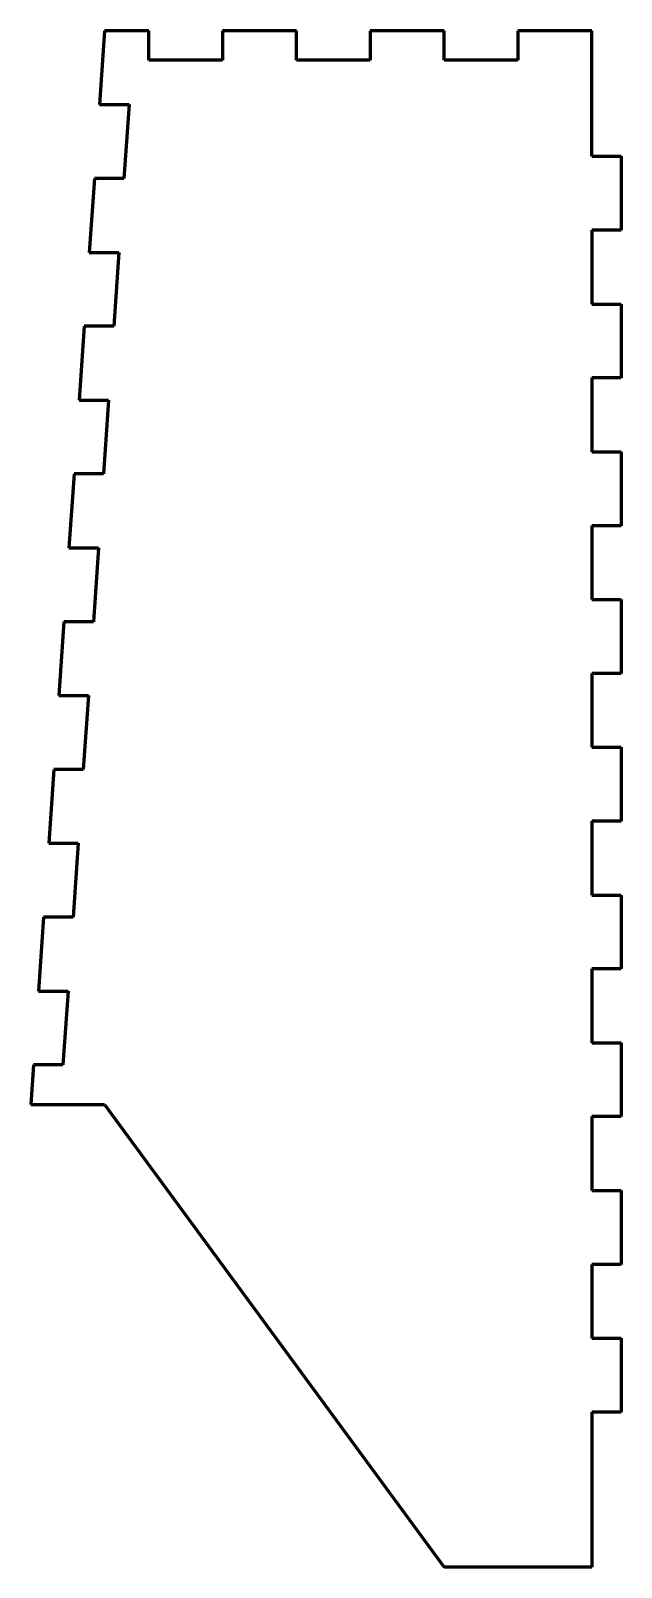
# Model space of a CAD drawing. Header units: millimetres. Extents: x -245 to -165, y 77 to 285.
import ezdxf

# ---------------------------------------------------------------- set-up
doc = ezdxf.new("R2010")
doc.units = ezdxf.units.MM
doc.linetypes.add('K5LT_BASIC', pattern=[0])
doc.layers.add('Системный слой', color=7, linetype='Continuous')

msp = doc.modelspace()

# ---------------------------------------------------------------- linework, layer by layer
at = {"layer": 'Системный слой', "color": 143, "linetype": 'K5LT_BASIC', "lineweight": 60, "true_color": 0x33acca}
for p, q in [((-235.31, 284.57), (-235.99, 274.57)), ((-229.31, 284.57), (-235.31, 284.57)), ((-229.31, 280.57), (-229.31, 284.57)), ((-209.31, 284.57), (-219.31, 284.57)), ((-219.31, 284.57), (-219.31, 280.57)), ((-209.31, 280.57), (-209.31, 284.57)), ((-189.31, 284.57), (-199.31, 284.57)), ((-199.31, 284.57), (-199.31, 280.57)), ((-189.31, 280.57), (-189.31, 284.57)), ((-179.31, 284.57), (-179.31, 280.57)), ((-169.31, 284.57), (-179.31, 284.57)), ((-169.31, 267.57), (-169.31, 284.57)), ((-219.31, 280.57), (-229.31, 280.57)), ((-199.31, 280.57), (-209.31, 280.57)), ((-179.31, 280.57), (-189.31, 280.57)), ((-235.99, 274.57), (-231.99, 274.57)), ((-231.99, 274.57), (-232.68, 264.57)), ((-169.31, 267.57), (-165.31, 267.57)), ((-165.31, 267.57), (-165.31, 257.57)), ((-236.68, 264.57), (-237.37, 254.57)), ((-232.68, 264.57), (-236.68, 264.57)), ((-169.31, 257.57), (-169.31, 247.57)), ((-165.31, 257.57), (-169.31, 257.57)), ((-237.37, 254.57), (-233.37, 254.57)), ((-233.37, 254.57), (-234.06, 244.57)), ((-169.31, 247.57), (-165.31, 247.57)), ((-165.31, 247.57), (-165.31, 237.57)), ((-238.06, 244.57), (-238.75, 234.57)), ((-234.06, 244.57), (-238.06, 244.57)), ((-165.31, 237.57), (-169.31, 237.57)), ((-169.31, 237.57), (-169.31, 227.57)), ((-238.75, 234.57), (-234.75, 234.57)), ((-234.75, 234.57), (-235.43, 224.57)), ((-169.31, 227.57), (-165.31, 227.57)), ((-165.31, 227.57), (-165.31, 217.57)), ((-239.43, 224.57), (-240.12, 214.57)), ((-235.43, 224.57), (-239.43, 224.57)), ((-169.31, 217.57), (-169.31, 207.57)), ((-165.31, 217.57), (-169.31, 217.57)), ((-240.12, 214.57), (-236.12, 214.57)), ((-236.12, 214.57), (-236.81, 204.57)), ((-169.31, 207.57), (-165.31, 207.57)), ((-165.31, 207.57), (-165.31, 197.57)), ((-240.81, 204.57), (-241.5, 194.57)), ((-236.81, 204.57), (-240.81, 204.57)), ((-169.31, 197.57), (-169.31, 187.57)), ((-165.31, 197.57), (-169.31, 197.57)), ((-241.5, 194.57), (-237.5, 194.57)), ((-237.5, 194.57), (-238.19, 184.57)), ((-169.31, 187.57), (-165.31, 187.57)), ((-165.31, 187.57), (-165.31, 177.57)), ((-242.19, 184.57), (-242.87, 174.57)), ((-238.19, 184.57), (-242.19, 184.57)), ((-165.31, 177.57), (-169.31, 177.57)), ((-169.31, 177.57), (-169.31, 167.57)), ((-242.87, 174.57), (-238.87, 174.57)), ((-238.87, 174.57), (-239.56, 164.57)), ((-169.31, 167.57), (-165.31, 167.57)), ((-165.31, 167.57), (-165.31, 157.57)), ((-243.56, 164.57), (-244.25, 154.57)), ((-239.56, 164.57), (-243.56, 164.57)), ((-169.31, 157.57), (-169.31, 147.57)), ((-165.31, 157.57), (-169.31, 157.57)), ((-244.25, 154.57), (-240.25, 154.57)), ((-240.25, 154.57), (-240.94, 144.57)), ((-169.31, 147.57), (-165.31, 147.57)), ((-165.31, 147.57), (-165.31, 137.57)), ((-244.94, 144.57), (-245.31, 139.21)), ((-240.94, 144.57), (-244.94, 144.57)), ((-245.31, 139.21), (-235.31, 139.21)), ((-235.31, 139.21), (-189.31, 76.57)), ((-165.31, 137.57), (-169.31, 137.57)), ((-169.31, 137.57), (-169.31, 127.57)), ((-169.31, 127.57), (-165.31, 127.57)), ((-165.31, 127.57), (-165.31, 117.57)), ((-169.31, 117.57), (-169.31, 107.57)), ((-165.31, 117.57), (-169.31, 117.57)), ((-169.31, 107.57), (-165.31, 107.57)), ((-165.31, 107.57), (-165.31, 97.57)), ((-169.31, 97.57), (-169.31, 76.57)), ((-165.31, 97.57), (-169.31, 97.57)), ((-169.31, 76.57), (-189.31, 76.57))]:
    msp.add_line(p, q, dxfattribs=at)

doc.saveas('drawing.dxf')
